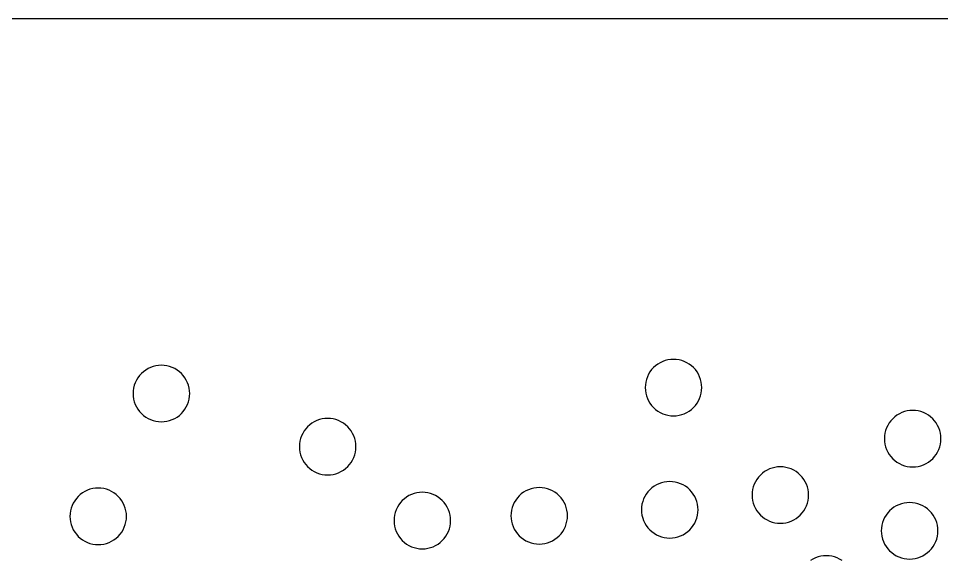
# Model space of a CAD drawing. Header units: millimetres. Extents: x 0 to 406, y 0 to 84.
# Drawn here: x 189.93 to 238.88, y 55.1 to 83.82 of the extents above; entities that cross this region are included whole.
import ezdxf

# ---------------------------------------------------------------- set-up
doc = ezdxf.new("R2010")
doc.units = ezdxf.units.MM

msp = doc.modelspace()

# ---------------------------------------------------------------- linework, layer by layer
at = {"color": 0}
for points in [[(0, 0), (0, 83.82), (406.4, 83.82), (406.4, 0), (0, 0)], [(225.725, 63.167), (225.823, 63.276), (225.911, 63.394), (225.987, 63.52), (226.05, 63.653), (226.099, 63.792), (226.135, 63.935), (226.157, 64.08), (226.164, 64.227), (226.157, 64.374), (226.135, 64.52), (226.099, 64.663), (226.05, 64.801), (225.987, 64.934), (225.911, 65.061), (225.823, 65.179), (225.725, 65.288), (225.615, 65.387), (225.497, 65.474), (225.371, 65.55), (225.238, 65.613), (225.099, 65.663), (224.956, 65.698), (224.811, 65.72), (224.664, 65.727), (224.517, 65.72), (224.371, 65.698), (224.228, 65.663), (224.09, 65.613), (223.957, 65.55), (223.83, 65.474), (223.712, 65.387), (223.603, 65.288), (223.504, 65.179), (223.417, 65.061), (223.341, 64.934), (223.278, 64.801), (223.228, 64.663), (223.193, 64.52), (223.171, 64.374), (223.164, 64.227), (223.171, 64.08), (223.193, 63.935), (223.228, 63.792), (223.278, 63.653), (223.341, 63.52), (223.417, 63.394), (223.504, 63.276), (223.603, 63.167), (223.712, 63.068), (223.83, 62.98), (223.957, 62.904), (224.09, 62.841), (224.228, 62.792), (224.371, 62.756), (224.517, 62.734), (224.664, 62.727), (224.811, 62.734), (224.956, 62.756), (225.099, 62.792), (225.238, 62.841), (225.371, 62.904), (225.497, 62.98), (225.615, 63.068), (225.725, 63.167)], [(198.567, 62.852), (198.666, 62.961), (198.753, 63.079), (198.829, 63.205), (198.892, 63.338), (198.942, 63.477), (198.977, 63.62), (198.999, 63.765), (199.006, 63.912), (198.999, 64.059), (198.977, 64.205), (198.942, 64.348), (198.892, 64.486), (198.829, 64.62), (198.753, 64.746), (198.666, 64.864), (198.567, 64.973), (198.458, 65.072), (198.34, 65.16), (198.213, 65.235), (198.08, 65.298), (197.942, 65.348), (197.799, 65.384), (197.653, 65.405), (197.506, 65.412), (197.359, 65.405), (197.214, 65.384), (197.071, 65.348), (196.932, 65.298), (196.799, 65.235), (196.673, 65.16), (196.555, 65.072), (196.446, 64.973), (196.347, 64.864), (196.259, 64.746), (196.183, 64.62), (196.12, 64.486), (196.071, 64.348), (196.035, 64.205), (196.013, 64.059), (196.006, 63.912), (196.013, 63.765), (196.035, 63.62), (196.071, 63.477), (196.12, 63.338), (196.183, 63.205), (196.259, 63.079), (196.347, 62.961), (196.446, 62.852), (196.555, 62.753), (196.673, 62.665), (196.799, 62.59), (196.932, 62.527), (197.071, 62.477), (197.214, 62.441), (197.359, 62.42), (197.506, 62.412), (197.653, 62.42), (197.799, 62.441), (197.942, 62.477), (198.08, 62.527), (198.213, 62.59), (198.34, 62.665), (198.458, 62.753), (198.567, 62.852)], [(238.408, 60.455), (238.507, 60.564), (238.595, 60.682), (238.671, 60.808), (238.734, 60.941), (238.783, 61.08), (238.819, 61.223), (238.841, 61.368), (238.848, 61.515), (238.841, 61.662), (238.819, 61.808), (238.783, 61.951), (238.734, 62.089), (238.671, 62.222), (238.595, 62.349), (238.507, 62.467), (238.408, 62.576), (238.299, 62.675), (238.181, 62.763), (238.055, 62.838), (237.922, 62.901), (237.783, 62.951), (237.64, 62.987), (237.495, 63.008), (237.348, 63.015), (237.201, 63.008), (237.055, 62.987), (236.912, 62.951), (236.774, 62.901), (236.641, 62.838), (236.514, 62.763), (236.396, 62.675), (236.287, 62.576), (236.188, 62.467), (236.101, 62.349), (236.025, 62.222), (235.962, 62.089), (235.912, 61.951), (235.877, 61.808), (235.855, 61.662), (235.848, 61.515), (235.855, 61.368), (235.877, 61.223), (235.912, 61.08), (235.962, 60.941), (236.025, 60.808), (236.101, 60.682), (236.188, 60.564), (236.287, 60.455), (236.396, 60.356), (236.514, 60.268), (236.641, 60.192), (236.774, 60.13), (236.912, 60.08), (237.055, 60.044), (237.201, 60.023), (237.348, 60.015), (237.495, 60.023), (237.64, 60.044), (237.783, 60.08), (237.922, 60.13), (238.055, 60.192), (238.181, 60.268), (238.299, 60.356), (238.408, 60.455)], [(207.385, 60.031), (207.483, 60.14), (207.571, 60.258), (207.647, 60.384), (207.71, 60.517), (207.759, 60.656), (207.795, 60.799), (207.817, 60.944), (207.824, 61.091), (207.817, 61.238), (207.795, 61.384), (207.759, 61.527), (207.71, 61.665), (207.647, 61.798), (207.571, 61.925), (207.483, 62.043), (207.385, 62.152), (207.275, 62.251), (207.157, 62.339), (207.031, 62.414), (206.898, 62.477), (206.759, 62.527), (206.616, 62.562), (206.471, 62.584), (206.324, 62.591), (206.177, 62.584), (206.031, 62.562), (205.888, 62.527), (205.75, 62.477), (205.617, 62.414), (205.49, 62.339), (205.372, 62.251), (205.263, 62.152), (205.164, 62.043), (205.077, 61.925), (205.001, 61.798), (204.938, 61.665), (204.888, 61.527), (204.853, 61.384), (204.831, 61.238), (204.824, 61.091), (204.831, 60.944), (204.853, 60.799), (204.888, 60.656), (204.938, 60.517), (205.001, 60.384), (205.077, 60.258), (205.164, 60.14), (205.263, 60.031), (205.372, 59.932), (205.49, 59.844), (205.617, 59.768), (205.75, 59.705), (205.888, 59.656), (206.031, 59.62), (206.177, 59.599), (206.324, 59.591), (206.471, 59.599), (206.616, 59.62), (206.759, 59.656), (206.898, 59.705), (207.031, 59.768), (207.157, 59.844), (207.275, 59.932), (207.385, 60.031)], [(231.39, 57.463), (231.489, 57.572), (231.577, 57.69), (231.653, 57.816), (231.716, 57.949), (231.765, 58.088), (231.801, 58.231), (231.823, 58.376), (231.83, 58.523), (231.823, 58.67), (231.801, 58.816), (231.765, 58.959), (231.716, 59.097), (231.653, 59.23), (231.577, 59.357), (231.489, 59.475), (231.39, 59.584), (231.281, 59.683), (231.163, 59.771), (231.037, 59.846), (230.904, 59.909), (230.765, 59.959), (230.622, 59.995), (230.477, 60.016), (230.33, 60.023), (230.183, 60.016), (230.037, 59.995), (229.894, 59.959), (229.756, 59.909), (229.623, 59.846), (229.496, 59.771), (229.378, 59.683), (229.269, 59.584), (229.17, 59.475), (229.083, 59.357), (229.007, 59.23), (228.944, 59.097), (228.894, 58.959), (228.859, 58.816), (228.837, 58.67), (228.83, 58.523), (228.837, 58.376), (228.859, 58.231), (228.894, 58.088), (228.944, 57.949), (229.007, 57.816), (229.083, 57.69), (229.17, 57.572), (229.269, 57.463), (229.378, 57.364), (229.496, 57.276), (229.623, 57.201), (229.756, 57.138), (229.894, 57.088), (230.037, 57.052), (230.183, 57.031), (230.33, 57.023), (230.477, 57.031), (230.622, 57.052), (230.765, 57.088), (230.904, 57.138), (231.037, 57.201), (231.163, 57.276), (231.281, 57.364), (231.39, 57.463)], [(225.525, 56.68), (225.624, 56.789), (225.712, 56.908), (225.787, 57.034), (225.85, 57.167), (225.9, 57.306), (225.935, 57.448), (225.957, 57.594), (225.964, 57.741), (225.957, 57.888), (225.935, 58.034), (225.9, 58.176), (225.85, 58.315), (225.787, 58.448), (225.712, 58.574), (225.624, 58.693), (225.525, 58.802), (225.416, 58.9), (225.298, 58.988), (225.171, 59.064), (225.038, 59.127), (224.9, 59.176), (224.757, 59.212), (224.611, 59.234), (224.464, 59.241), (224.317, 59.234), (224.172, 59.212), (224.029, 59.176), (223.89, 59.127), (223.757, 59.064), (223.631, 58.988), (223.513, 58.9), (223.404, 58.802), (223.305, 58.693), (223.217, 58.574), (223.141, 58.448), (223.078, 58.315), (223.029, 58.176), (222.993, 58.034), (222.972, 57.888), (222.964, 57.741), (222.972, 57.594), (222.993, 57.448), (223.029, 57.306), (223.078, 57.167), (223.141, 57.034), (223.217, 56.908), (223.305, 56.789), (223.404, 56.68), (223.513, 56.581), (223.631, 56.494), (223.757, 56.418), (223.89, 56.355), (224.029, 56.306), (224.172, 56.27), (224.317, 56.248), (224.464, 56.241), (224.611, 56.248), (224.757, 56.27), (224.9, 56.306), (225.038, 56.355), (225.171, 56.418), (225.298, 56.494), (225.416, 56.581), (225.525, 56.68)], [(195.216, 56.332), (195.315, 56.441), (195.403, 56.56), (195.479, 56.686), (195.541, 56.819), (195.591, 56.958), (195.627, 57.1), (195.648, 57.246), (195.656, 57.393), (195.648, 57.54), (195.627, 57.686), (195.591, 57.828), (195.541, 57.967), (195.479, 58.1), (195.403, 58.226), (195.315, 58.345), (195.216, 58.454), (195.107, 58.553), (194.989, 58.64), (194.863, 58.716), (194.73, 58.779), (194.591, 58.828), (194.448, 58.864), (194.303, 58.886), (194.156, 58.893), (194.009, 58.886), (193.863, 58.864), (193.72, 58.828), (193.582, 58.779), (193.449, 58.716), (193.322, 58.64), (193.204, 58.553), (193.095, 58.454), (192.996, 58.345), (192.908, 58.226), (192.833, 58.1), (192.77, 57.967), (192.72, 57.828), (192.684, 57.686), (192.663, 57.54), (192.656, 57.393), (192.663, 57.246), (192.684, 57.1), (192.72, 56.958), (192.77, 56.819), (192.833, 56.686), (192.908, 56.56), (192.996, 56.441), (193.095, 56.332), (193.204, 56.234), (193.322, 56.146), (193.449, 56.07), (193.582, 56.007), (193.72, 55.958), (193.863, 55.922), (194.009, 55.9), (194.156, 55.893), (194.303, 55.9), (194.448, 55.922), (194.591, 55.958), (194.73, 56.007), (194.863, 56.07), (194.989, 56.146), (195.107, 56.234), (195.216, 56.332)], [(218.605, 56.363), (218.703, 56.472), (218.791, 56.59), (218.867, 56.717), (218.93, 56.85), (218.979, 56.988), (219.015, 57.131), (219.037, 57.277), (219.044, 57.424), (219.037, 57.571), (219.015, 57.716), (218.979, 57.859), (218.93, 57.998), (218.867, 58.131), (218.791, 58.257), (218.703, 58.375), (218.605, 58.484), (218.495, 58.583), (218.377, 58.671), (218.251, 58.747), (218.118, 58.809), (217.979, 58.859), (217.836, 58.895), (217.691, 58.916), (217.544, 58.924), (217.397, 58.916), (217.251, 58.895), (217.108, 58.859), (216.97, 58.809), (216.837, 58.747), (216.71, 58.671), (216.592, 58.583), (216.483, 58.484), (216.384, 58.375), (216.297, 58.257), (216.221, 58.131), (216.158, 57.998), (216.108, 57.859), (216.073, 57.716), (216.051, 57.571), (216.044, 57.424), (216.051, 57.277), (216.073, 57.131), (216.108, 56.988), (216.158, 56.85), (216.221, 56.717), (216.297, 56.59), (216.384, 56.472), (216.483, 56.363), (216.592, 56.264), (216.71, 56.176), (216.837, 56.101), (216.97, 56.038), (217.108, 55.988), (217.251, 55.952), (217.397, 55.931), (217.544, 55.924), (217.691, 55.931), (217.836, 55.952), (217.979, 55.988), (218.118, 56.038), (218.251, 56.101), (218.377, 56.176), (218.495, 56.264), (218.605, 56.363)], [(212.404, 56.109), (212.503, 56.218), (212.591, 56.336), (212.667, 56.462), (212.73, 56.595), (212.779, 56.734), (212.815, 56.877), (212.837, 57.022), (212.844, 57.169), (212.837, 57.316), (212.815, 57.462), (212.779, 57.605), (212.73, 57.743), (212.667, 57.877), (212.591, 58.003), (212.503, 58.121), (212.404, 58.23), (212.295, 58.329), (212.177, 58.417), (212.051, 58.492), (211.918, 58.555), (211.779, 58.605), (211.636, 58.641), (211.491, 58.662), (211.344, 58.669), (211.197, 58.662), (211.051, 58.641), (210.908, 58.605), (210.77, 58.555), (210.637, 58.492), (210.51, 58.417), (210.392, 58.329), (210.283, 58.23), (210.184, 58.121), (210.097, 58.003), (210.021, 57.877), (209.958, 57.743), (209.908, 57.605), (209.873, 57.462), (209.851, 57.316), (209.844, 57.169), (209.851, 57.022), (209.873, 56.877), (209.908, 56.734), (209.958, 56.595), (210.021, 56.462), (210.097, 56.336), (210.184, 56.218), (210.283, 56.109), (210.392, 56.01), (210.51, 55.922), (210.637, 55.847), (210.77, 55.784), (210.908, 55.734), (211.051, 55.698), (211.197, 55.677), (211.344, 55.669), (211.491, 55.677), (211.636, 55.698), (211.779, 55.734), (211.918, 55.784), (212.051, 55.847), (212.177, 55.922), (212.295, 56.01), (212.404, 56.109)], [(238.246, 55.566), (238.345, 55.675), (238.432, 55.793), (238.508, 55.92), (238.571, 56.053), (238.621, 56.191), (238.656, 56.334), (238.678, 56.48), (238.685, 56.627), (238.678, 56.774), (238.656, 56.919), (238.621, 57.062), (238.571, 57.201), (238.508, 57.334), (238.432, 57.46), (238.345, 57.578), (238.246, 57.687), (238.137, 57.786), (238.019, 57.874), (237.892, 57.949), (237.759, 58.012), (237.621, 58.062), (237.478, 58.098), (237.332, 58.119), (237.185, 58.127), (237.038, 58.119), (236.893, 58.098), (236.75, 58.062), (236.611, 58.012), (236.478, 57.949), (236.352, 57.874), (236.234, 57.786), (236.125, 57.687), (236.026, 57.578), (235.938, 57.46), (235.862, 57.334), (235.799, 57.201), (235.75, 57.062), (235.714, 56.919), (235.692, 56.774), (235.685, 56.627), (235.692, 56.48), (235.714, 56.334), (235.75, 56.191), (235.799, 56.053), (235.862, 55.92), (235.938, 55.793), (236.026, 55.675), (236.125, 55.566), (236.234, 55.467), (236.352, 55.379), (236.478, 55.304), (236.611, 55.241), (236.75, 55.191), (236.893, 55.155), (237.038, 55.134), (237.185, 55.127), (237.332, 55.134), (237.478, 55.155), (237.621, 55.191), (237.759, 55.241), (237.892, 55.304), (238.019, 55.379), (238.137, 55.467), (238.246, 55.566)], [(233.6, 55.053), (233.474, 55.129), (233.341, 55.192), (233.202, 55.241), (233.059, 55.277), (232.914, 55.299), (232.767, 55.306), (232.62, 55.299), (232.474, 55.277), (232.331, 55.241), (232.193, 55.192), (232.06, 55.129), (231.933, 55.053)]]:
    msp.add_lwpolyline(points, dxfattribs=at)

doc.saveas('drawing.dxf')
